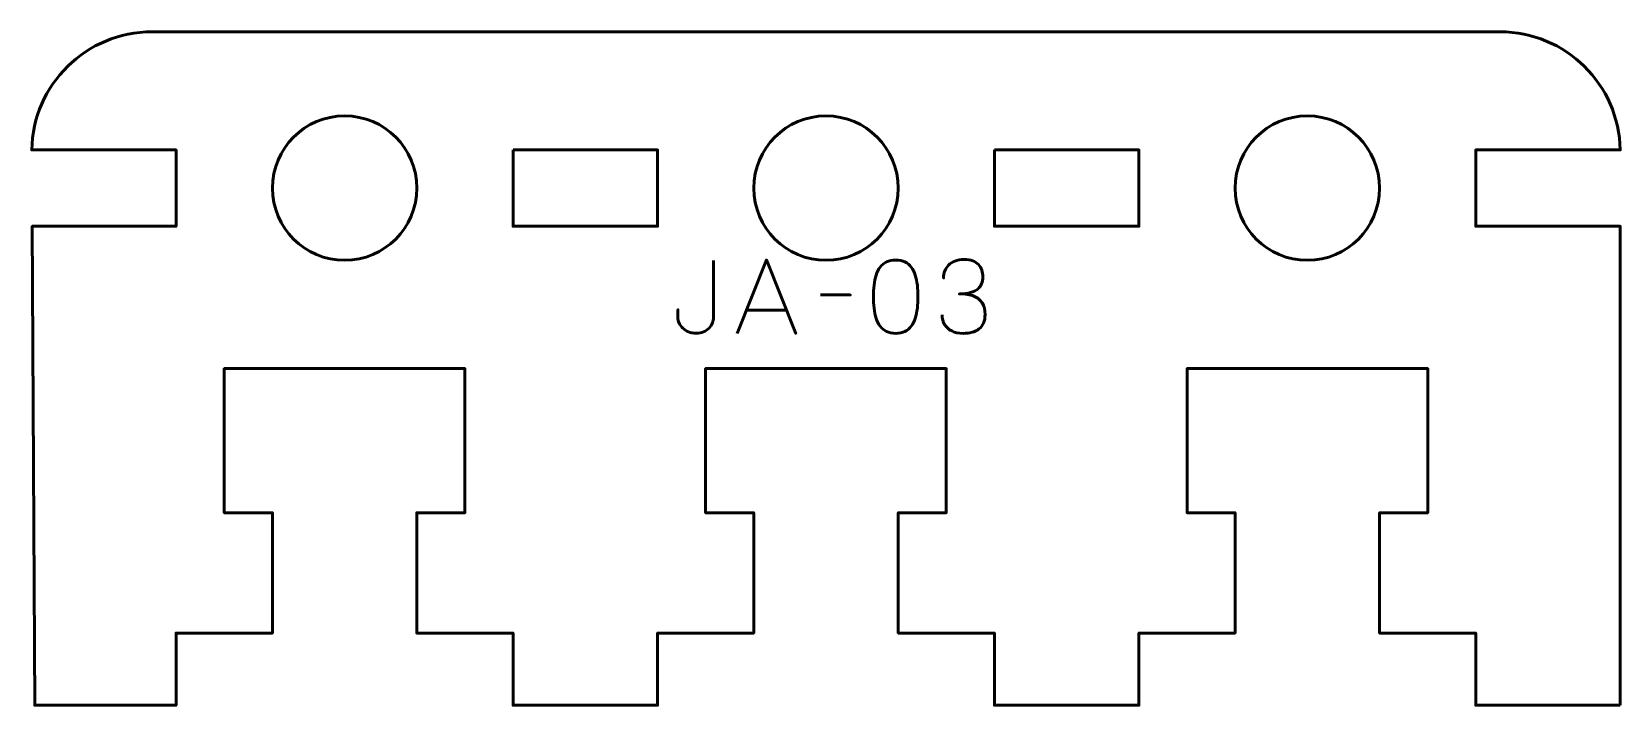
# Model space of a CAD drawing. Header units: centimetres. Extents: x -24.2 to 3.2, y -28.5 to 40.7.
# Drawn here: x -4.8 to 1.8, y -0.15 to 2.65 of the extents above; entities that cross this region are included whole.
import ezdxf

# ---------------------------------------------------------------- set-up
doc = ezdxf.new("R2010")
doc.units = ezdxf.units.CM
doc.header["$MEASUREMENT"] = 0
doc.layers.add('Layer 1', color=7, linetype='Continuous')

msp = doc.modelspace()

# ---------------------------------------------------------------- linework, layer by layer
at = {"layer": 'Layer 1', "color": 250, "lineweight": 53}
for points, knots in [([(1.79994, -0.15), (1.79994, -0.15), (1.79994, 0.15), (1.79994, 0.15), (1.79994, 0.15), (1.79994, 0.15), (1.79994, 0.14999), (1.79994, 0.14999), (1.79994, 0.14999), (1.79994, 0.14999), (1.79994, 1.84125), (1.79994, 1.84125), (1.79994, 1.84125), (1.79994, 1.84125), (1.19994, 1.84125), (1.19994, 1.84125), (1.19994, 1.84125), (1.19994, 1.84125), (1.19994, 2.15875), (1.19994, 2.15875), (1.19994, 2.15875), (1.19994, 2.15875), (1.79983, 2.15875), (1.79983, 2.15875), (1.79983, 2.15875), (1.79516, 2.4308), (1.5731, 2.65), (1.29994, 2.65), (1.29994, 2.65), (1.29994, 2.65), (-4.30005, 2.65), (-4.30005, 2.65), (-4.30005, 2.65), (-4.57321, 2.65), (-4.79527, 2.4308), (-4.79994, 2.15875), (-4.79994, 2.15875), (-4.79994, 2.15875), (-4.20005, 2.15875), (-4.20005, 2.15875), (-4.20005, 2.15875), (-4.20005, 2.15875), (-4.20005, 1.84125), (-4.20005, 1.84125), (-4.20005, 1.84125), (-4.20005, 1.84125), (-4.79812, 1.84125), (-4.79812, 1.84125), (-4.79812, 1.84125), (-4.79812, 1.84125), (-4.78755, -0.15), (-4.78755, -0.15), (-4.78755, -0.15), (-4.78755, -0.15), (-4.20005, -0.15), (-4.20005, -0.15), (-4.20005, -0.15), (-4.20005, -0.15), (-4.20005, 0.15), (-4.20005, 0.15), (-4.20005, 0.15), (-4.20005, 0.15), (-3.80005, 0.15), (-3.80005, 0.15), (-3.80005, 0.15), (-3.80005, 0.15), (-3.80005, 0.65), (-3.80005, 0.65), (-3.80005, 0.65), (-3.80005, 0.65), (-4.00005, 0.65001), (-4.00005, 0.65001), (-4.00005, 0.65001), (-4.00005, 0.65001), (-4.00005, 1.25), (-4.00005, 1.25), (-4.00005, 1.25), (-3.61672, 1.25), (-3.38338, 1.25), (-3.00005, 1.25), (-3.00005, 1.25), (-3.00005, 1.25), (-3.00005, 0.65001), (-3.00005, 0.65001), (-3.00005, 0.65001), (-3.00005, 0.65001), (-3.20005, 0.65), (-3.20005, 0.65), (-3.20005, 0.65), (-3.20005, 0.65), (-3.20005, 0.14999), (-3.20005, 0.14999), (-3.20005, 0.14999), (-3.20005, 0.14999), (-2.80005, 0.15), (-2.80005, 0.15), (-2.80005, 0.15), (-2.80005, 0.15), (-2.80005, -0.15), (-2.80005, -0.15), (-2.80005, -0.15), (-2.80005, -0.15), (-2.20005, -0.15), (-2.20005, -0.15), (-2.20005, -0.15), (-2.20005, -0.15), (-2.20005, 0.15), (-2.20005, 0.15), (-2.20005, 0.15), (-2.20005, 0.15), (-1.80005, 0.15), (-1.80005, 0.15), (-1.80005, 0.15), (-1.80005, 0.15), (-1.80005, 0.65), (-1.80005, 0.65), (-1.80005, 0.65), (-1.80005, 0.65), (-2.00005, 0.65001), (-2.00005, 0.65001), (-2.00005, 0.65001), (-2.00005, 0.65001), (-2.00005, 1.25), (-2.00005, 1.25), (-2.00005, 1.25), (-1.61672, 1.25), (-1.38339, 1.25), (-1.00006, 1.25), (-1.00006, 1.25), (-1.00006, 1.25), (-1.00006, 0.65001), (-1.00006, 0.65001), (-1.00006, 0.65001), (-1.00006, 0.65001), (-1.20006, 0.65), (-1.20006, 0.65), (-1.20006, 0.65), (-1.20006, 0.65), (-1.20006, 0.14999), (-1.20006, 0.14999), (-1.20006, 0.14999), (-1.20006, 0.14999), (-0.80006, 0.15), (-0.80006, 0.15), (-0.80006, 0.15), (-0.80006, 0.15), (-0.80006, -0.15), (-0.80006, -0.15), (-0.80006, -0.15), (-0.80006, -0.15), (-0.20006, -0.15), (-0.20006, -0.15), (-0.20006, -0.15), (-0.20006, -0.15), (-0.20006, 0.15), (-0.20006, 0.15), (-0.20006, 0.15), (-0.20006, 0.15), (0.19994, 0.15), (0.19994, 0.15), (0.19994, 0.15), (0.19994, 0.15), (0.19994, 0.65), (0.19994, 0.65), (0.19994, 0.65), (0.19994, 0.65), (-0.00006, 0.65001), (-0.00006, 0.65001), (-0.00006, 0.65001), (-0.00006, 0.65001), (-0.00006, 1.25), (-0.00006, 1.25), (-0.00006, 1.25), (0.38327, 1.25), (0.61661, 1.25), (0.99994, 1.25), (0.99994, 1.25), (0.99994, 1.25), (0.99994, 0.65001), (0.99994, 0.65001), (0.99994, 0.65001), (0.99994, 0.65001), (0.79994, 0.65), (0.79994, 0.65), (0.79994, 0.65), (0.79994, 0.65), (0.79994, 0.14999), (0.79994, 0.14999), (0.79994, 0.14999), (0.79994, 0.14999), (1.19994, 0.15), (1.19994, 0.15), (1.19994, 0.15), (1.19994, 0.15), (1.19994, -0.15), (1.19994, -0.15), (1.19994, -0.15), (1.19994, -0.15), (1.79994, -0.15), (1.79994, -0.15)], [0, 0, 0, 0, 0.02, 0.02, 0.02, 0.02, 0.04, 0.04, 0.04, 0.04, 0.06, 0.06, 0.06, 0.06, 0.08, 0.08, 0.08, 0.08, 0.1, 0.1, 0.1, 0.1, 0.12, 0.12, 0.12, 0.12, 0.14, 0.14, 0.14, 0.14, 0.16, 0.16, 0.16, 0.16, 0.18, 0.18, 0.18, 0.18, 0.2, 0.2, 0.2, 0.2, 0.22, 0.22, 0.22, 0.22, 0.24, 0.24, 0.24, 0.24, 0.26, 0.26, 0.26, 0.26, 0.28, 0.28, 0.28, 0.28, 0.3, 0.3, 0.3, 0.3, 0.32, 0.32, 0.32, 0.32, 0.34, 0.34, 0.34, 0.34, 0.36, 0.36, 0.36, 0.36, 0.38, 0.38, 0.38, 0.38, 0.4, 0.4, 0.4, 0.4, 0.42, 0.42, 0.42, 0.42, 0.44, 0.44, 0.44, 0.44, 0.46, 0.46, 0.46, 0.46, 0.48, 0.48, 0.48, 0.48, 0.5, 0.5, 0.5, 0.5, 0.52, 0.52, 0.52, 0.52, 0.54, 0.54, 0.54, 0.54, 0.56, 0.56, 0.56, 0.56, 0.58, 0.58, 0.58, 0.58, 0.6, 0.6, 0.6, 0.6, 0.62, 0.62, 0.62, 0.62, 0.64, 0.64, 0.64, 0.64, 0.66, 0.66, 0.66, 0.66, 0.68, 0.68, 0.68, 0.68, 0.7, 0.7, 0.7, 0.7, 0.72, 0.72, 0.72, 0.72, 0.74, 0.74, 0.74, 0.74, 0.76, 0.76, 0.76, 0.76, 0.78, 0.78, 0.78, 0.78, 0.8, 0.8, 0.8, 0.8, 0.82, 0.82, 0.82, 0.82, 0.84, 0.84, 0.84, 0.84, 0.86, 0.86, 0.86, 0.86, 0.88, 0.88, 0.88, 0.88, 0.9, 0.9, 0.9, 0.9, 0.92, 0.92, 0.92, 0.92, 0.94, 0.94, 0.94, 0.94, 0.96, 0.96, 0.96, 0.96, 0.98, 0.98, 0.98, 0.98, 1, 1, 1, 1]), ([(-3.50005, 2.3), (-3.33439, 2.3), (-3.20005, 2.16566), (-3.20005, 2), (-3.20005, 2), (-3.20005, 1.83434), (-3.33439, 1.7), (-3.50005, 1.7), (-3.50005, 1.7), (-3.66571, 1.7), (-3.80005, 1.83434), (-3.80005, 2), (-3.80005, 2), (-3.80005, 2.16566), (-3.66571, 2.3), (-3.50005, 2.3)], [0, 0, 0, 0, 0.25, 0.25, 0.25, 0.25, 0.5, 0.5, 0.5, 0.5, 0.75, 0.75, 0.75, 0.75, 1, 1, 1, 1]), ([(-1.50005, 2.3), (-1.3344, 2.3), (-1.20006, 2.16566), (-1.20006, 2), (-1.20006, 2), (-1.20006, 1.83434), (-1.3344, 1.7), (-1.50005, 1.7), (-1.50005, 1.7), (-1.66571, 1.7), (-1.80005, 1.83434), (-1.80005, 2), (-1.80005, 2), (-1.80005, 2.16566), (-1.66571, 2.3), (-1.50005, 2.3)], [0, 0, 0, 0, 0.25, 0.25, 0.25, 0.25, 0.5, 0.5, 0.5, 0.5, 0.75, 0.75, 0.75, 0.75, 1, 1, 1, 1]), ([(0.49994, 2.3), (0.6656, 2.3), (0.79994, 2.16566), (0.79994, 2), (0.79994, 2), (0.79994, 1.83434), (0.6656, 1.7), (0.49994, 1.7), (0.49994, 1.7), (0.33428, 1.7), (0.19994, 1.83434), (0.19994, 2), (0.19994, 2), (0.19994, 2.16566), (0.33428, 2.3), (0.49994, 2.3)], [0, 0, 0, 0, 0.25, 0.25, 0.25, 0.25, 0.5, 0.5, 0.5, 0.5, 0.75, 0.75, 0.75, 0.75, 1, 1, 1, 1]), ([(-2.80005, 2.15875), (-2.80005, 2.15875), (-2.20005, 2.15875), (-2.20005, 2.15875), (-2.20005, 2.15875), (-2.20005, 2.15875), (-2.20005, 1.84125), (-2.20005, 1.84125), (-2.20005, 1.84125), (-2.20005, 1.84125), (-2.80005, 1.84125), (-2.80005, 1.84125), (-2.80005, 1.84125), (-2.80005, 1.84125), (-2.80005, 2.15875), (-2.80005, 2.15875)], [0, 0, 0, 0, 0.25, 0.25, 0.25, 0.25, 0.5, 0.5, 0.5, 0.5, 0.75, 0.75, 0.75, 0.75, 1, 1, 1, 1]), ([(-0.80006, 2.15875), (-0.80006, 2.15875), (-0.20006, 2.15875), (-0.20006, 2.15875), (-0.20006, 2.15875), (-0.20006, 2.15875), (-0.20006, 1.84125), (-0.20006, 1.84125), (-0.20006, 1.84125), (-0.20006, 1.84125), (-0.80006, 1.84125), (-0.80006, 1.84125), (-0.80006, 1.84125), (-0.80006, 1.84125), (-0.80006, 2.15875), (-0.80006, 2.15875)], [0, 0, 0, 0, 0.25, 0.25, 0.25, 0.25, 0.5, 0.5, 0.5, 0.5, 0.75, 0.75, 0.75, 0.75, 1, 1, 1, 1])]:
    msp.add_open_spline(points, degree=3, knots=knots, dxfattribs=at)
at = {"layer": 'Layer 1', "color": 30, "lineweight": 53}
for points, knots in [([(-1.96678, 1.69965), (-1.96678, 1.69965), (-1.9672, 1.46258), (-1.9672, 1.46258), (-1.9672, 1.46258), (-1.9672, 1.45489), (-1.96883, 1.44713), (-1.97193, 1.43944), (-1.97193, 1.43944), (-1.97511, 1.43168), (-1.97976, 1.42462), (-1.9859, 1.41813), (-1.9859, 1.41813), (-1.99211, 1.41171), (-1.99966, 1.40649), (-2.00862, 1.40261), (-2.00862, 1.40261), (-2.01765, 1.39866), (-2.02795, 1.39668), (-2.03959, 1.39654), (-2.03959, 1.39654), (-2.05124, 1.39654), (-2.06175, 1.39845), (-2.07106, 1.40219), (-2.07106, 1.40219), (-2.08038, 1.406), (-2.08835, 1.41108), (-2.09491, 1.4175), (-2.09491, 1.4175), (-2.10154, 1.42392), (-2.10655, 1.43097), (-2.11008, 1.43881), (-2.11008, 1.43881), (-2.11361, 1.44664), (-2.11537, 1.45454), (-2.11537, 1.46258), (-2.11537, 1.46258), (-2.11537, 1.46258), (-2.11537, 1.49391), (-2.11537, 1.49391), (-2.11537, 1.49391), (-2.11537, 1.49391), (-2.11537, 1.46258), (-2.11537, 1.46258), (-2.11537, 1.46258), (-2.11537, 1.45454), (-2.11361, 1.44664), (-2.11008, 1.43881), (-2.11008, 1.43881), (-2.10655, 1.43097), (-2.10154, 1.42392), (-2.09491, 1.4175), (-2.09491, 1.4175), (-2.08835, 1.41108), (-2.08038, 1.406), (-2.07106, 1.40219), (-2.07106, 1.40219), (-2.06175, 1.39845), (-2.05124, 1.39654), (-2.03959, 1.39654), (-2.03959, 1.39654), (-2.02795, 1.39668), (-2.01765, 1.39866), (-2.00862, 1.40261), (-2.00862, 1.40261), (-1.99966, 1.40649), (-1.99211, 1.41171), (-1.9859, 1.41813), (-1.9859, 1.41813), (-1.97976, 1.42462), (-1.97511, 1.43168), (-1.97193, 1.43944), (-1.97193, 1.43944), (-1.96883, 1.44713), (-1.9672, 1.45489), (-1.9672, 1.46258), (-1.9672, 1.46258), (-1.9672, 1.46258), (-1.96678, 1.69965), (-1.96678, 1.69965)], [0, 0, 0, 0, 0.05, 0.05, 0.05, 0.05, 0.1, 0.1, 0.1, 0.1, 0.15, 0.15, 0.15, 0.15, 0.2, 0.2, 0.2, 0.2, 0.25, 0.25, 0.25, 0.25, 0.3, 0.3, 0.3, 0.3, 0.35, 0.35, 0.35, 0.35, 0.4, 0.4, 0.4, 0.4, 0.45, 0.45, 0.45, 0.45, 0.5, 0.5, 0.5, 0.5, 0.55, 0.55, 0.55, 0.55, 0.6, 0.6, 0.6, 0.6, 0.65, 0.65, 0.65, 0.65, 0.7, 0.7, 0.7, 0.7, 0.75, 0.75, 0.75, 0.75, 0.8, 0.8, 0.8, 0.8, 0.85, 0.85, 0.85, 0.85, 0.9, 0.9, 0.9, 0.9, 0.95, 0.95, 0.95, 0.95, 1, 1, 1, 1]), ([(-1.86857, 1.39612), (-1.86857, 1.39612), (-1.7475, 1.70134), (-1.7475, 1.70134), (-1.7475, 1.70134), (-1.7475, 1.70134), (-1.626, 1.39612), (-1.626, 1.39612), (-1.626, 1.39612), (-1.626, 1.39612), (-1.7475, 1.70134), (-1.7475, 1.70134), (-1.7475, 1.70134), (-1.7475, 1.70134), (-1.86857, 1.39612), (-1.86857, 1.39612)], [0, 0, 0, 0, 0.25, 0.25, 0.25, 0.25, 0.5, 0.5, 0.5, 0.5, 0.75, 0.75, 0.75, 0.75, 1, 1, 1, 1]), ([(-1.21029, 1.39612), (-1.19548, 1.39619), (-1.18271, 1.3988), (-1.17205, 1.40388), (-1.17205, 1.40388), (-1.16147, 1.40896), (-1.15265, 1.41623), (-1.1456, 1.42547), (-1.1456, 1.42547), (-1.13861, 1.43478), (-1.13311, 1.44579), (-1.12902, 1.45849), (-1.12902, 1.45849), (-1.12499, 1.47119), (-1.1221, 1.48509), (-1.12048, 1.50033), (-1.12048, 1.50033), (-1.11878, 1.51557), (-1.11794, 1.53159), (-1.11801, 1.54852), (-1.11801, 1.54852), (-1.11794, 1.56538), (-1.11878, 1.5814), (-1.12048, 1.59657), (-1.12048, 1.59657), (-1.1221, 1.61174), (-1.12499, 1.62571), (-1.12902, 1.63841), (-1.12902, 1.63841), (-1.13311, 1.65104), (-1.13861, 1.66204), (-1.1456, 1.67143), (-1.1456, 1.67143), (-1.15265, 1.68074), (-1.16147, 1.68801), (-1.17205, 1.69309), (-1.17205, 1.69309), (-1.18271, 1.69824), (-1.19548, 1.70085), (-1.21029, 1.70092), (-1.21029, 1.70092), (-1.22511, 1.70085), (-1.23788, 1.69824), (-1.24854, 1.69309), (-1.24854, 1.69309), (-1.25912, 1.68801), (-1.26794, 1.68074), (-1.27499, 1.67143), (-1.27499, 1.67143), (-1.28198, 1.66204), (-1.28748, 1.65104), (-1.29157, 1.63841), (-1.29157, 1.63841), (-1.2956, 1.62571), (-1.29849, 1.61174), (-1.30011, 1.59657), (-1.30011, 1.59657), (-1.3018, 1.5814), (-1.30265, 1.56538), (-1.30258, 1.54852), (-1.30258, 1.54852), (-1.30265, 1.53159), (-1.3018, 1.51557), (-1.30011, 1.50033), (-1.30011, 1.50033), (-1.29849, 1.48509), (-1.2956, 1.47119), (-1.29157, 1.45849), (-1.29157, 1.45849), (-1.28748, 1.44579), (-1.28198, 1.43478), (-1.27499, 1.42547), (-1.27499, 1.42547), (-1.26794, 1.41623), (-1.25912, 1.40896), (-1.24854, 1.40388), (-1.24854, 1.40388), (-1.23788, 1.3988), (-1.22511, 1.39619), (-1.21029, 1.39612)], [0, 0, 0, 0, 0.05, 0.05, 0.05, 0.05, 0.1, 0.1, 0.1, 0.1, 0.15, 0.15, 0.15, 0.15, 0.2, 0.2, 0.2, 0.2, 0.25, 0.25, 0.25, 0.25, 0.3, 0.3, 0.3, 0.3, 0.35, 0.35, 0.35, 0.35, 0.4, 0.4, 0.4, 0.4, 0.45, 0.45, 0.45, 0.45, 0.5, 0.5, 0.5, 0.5, 0.55, 0.55, 0.55, 0.55, 0.6, 0.6, 0.6, 0.6, 0.65, 0.65, 0.65, 0.65, 0.7, 0.7, 0.7, 0.7, 0.75, 0.75, 0.75, 0.75, 0.8, 0.8, 0.8, 0.8, 0.85, 0.85, 0.85, 0.85, 0.9, 0.9, 0.9, 0.9, 0.95, 0.95, 0.95, 0.95, 1, 1, 1, 1]), ([(-1.21029, 1.39612), (-1.19548, 1.39619), (-1.18271, 1.3988), (-1.17205, 1.40388), (-1.17205, 1.40388), (-1.16147, 1.40896), (-1.15265, 1.41623), (-1.1456, 1.42547), (-1.1456, 1.42547), (-1.13861, 1.43478), (-1.13311, 1.44579), (-1.12902, 1.45849), (-1.12902, 1.45849), (-1.12499, 1.47119), (-1.1221, 1.48509), (-1.12048, 1.50033), (-1.12048, 1.50033), (-1.11878, 1.51557), (-1.11794, 1.53159), (-1.11801, 1.54852), (-1.11801, 1.54852), (-1.11794, 1.56538), (-1.11878, 1.5814), (-1.12048, 1.59657), (-1.12048, 1.59657), (-1.1221, 1.61174), (-1.12499, 1.62571), (-1.12902, 1.63841), (-1.12902, 1.63841), (-1.13311, 1.65104), (-1.13861, 1.66204), (-1.1456, 1.67143), (-1.1456, 1.67143), (-1.15265, 1.68074), (-1.16147, 1.68801), (-1.17205, 1.69309), (-1.17205, 1.69309), (-1.18271, 1.69824), (-1.19548, 1.70085), (-1.21029, 1.70092), (-1.21029, 1.70092), (-1.22511, 1.70085), (-1.23788, 1.69824), (-1.24854, 1.69309), (-1.24854, 1.69309), (-1.25912, 1.68801), (-1.26794, 1.68074), (-1.27499, 1.67143), (-1.27499, 1.67143), (-1.28198, 1.66204), (-1.28748, 1.65104), (-1.29157, 1.63841), (-1.29157, 1.63841), (-1.2956, 1.62571), (-1.29849, 1.61174), (-1.30011, 1.59657), (-1.30011, 1.59657), (-1.3018, 1.5814), (-1.30265, 1.56538), (-1.30258, 1.54852), (-1.30258, 1.54852), (-1.30265, 1.53159), (-1.3018, 1.51557), (-1.30011, 1.50033), (-1.30011, 1.50033), (-1.29849, 1.48509), (-1.2956, 1.47119), (-1.29157, 1.45849), (-1.29157, 1.45849), (-1.28748, 1.44579), (-1.28198, 1.43478), (-1.27499, 1.42547), (-1.27499, 1.42547), (-1.26794, 1.41623), (-1.25912, 1.40896), (-1.24854, 1.40388), (-1.24854, 1.40388), (-1.23788, 1.3988), (-1.22511, 1.39619), (-1.21029, 1.39612)], [0, 0, 0, 0, 0.05, 0.05, 0.05, 0.05, 0.1, 0.1, 0.1, 0.1, 0.15, 0.15, 0.15, 0.15, 0.2, 0.2, 0.2, 0.2, 0.25, 0.25, 0.25, 0.25, 0.3, 0.3, 0.3, 0.3, 0.35, 0.35, 0.35, 0.35, 0.4, 0.4, 0.4, 0.4, 0.45, 0.45, 0.45, 0.45, 0.5, 0.5, 0.5, 0.5, 0.55, 0.55, 0.55, 0.55, 0.6, 0.6, 0.6, 0.6, 0.65, 0.65, 0.65, 0.65, 0.7, 0.7, 0.7, 0.7, 0.75, 0.75, 0.75, 0.75, 0.8, 0.8, 0.8, 0.8, 0.85, 0.85, 0.85, 0.85, 0.9, 0.9, 0.9, 0.9, 0.95, 0.95, 0.95, 0.95, 1, 1, 1, 1]), ([(-1.01768, 1.47274), (-1.01761, 1.4575), (-1.01408, 1.44424), (-1.0071, 1.43274), (-1.0071, 1.43274), (-1.00011, 1.42131), (-0.99016, 1.41235), (-0.97718, 1.40593), (-0.97718, 1.40593), (-0.9642, 1.39951), (-0.94861, 1.39626), (-0.93047, 1.39612), (-0.93047, 1.39612), (-0.91686, 1.39612), (-0.90451, 1.39753), (-0.89329, 1.40049), (-0.89329, 1.40049), (-0.88214, 1.40346), (-0.87255, 1.40804), (-0.86443, 1.41432), (-0.86443, 1.41432), (-0.85632, 1.4206), (-0.85011, 1.42872), (-0.84567, 1.43859), (-0.84567, 1.43859), (-0.84129, 1.44854), (-0.83911, 1.46047), (-0.83904, 1.47444), (-0.83904, 1.47444), (-0.83896, 1.49306), (-0.84277, 1.5088), (-0.85032, 1.52157), (-0.85032, 1.52157), (-0.85787, 1.53434), (-0.86959, 1.54393), (-0.88532, 1.55049), (-0.88532, 1.55049), (-0.90105, 1.55706), (-0.92123, 1.56037), (-0.94571, 1.56037), (-0.94571, 1.56037), (-0.92744, 1.5603), (-0.91213, 1.56199), (-0.89964, 1.56545), (-0.89964, 1.56545), (-0.88722, 1.56891), (-0.87728, 1.57378), (-0.8698, 1.58013), (-0.8698, 1.58013), (-0.86232, 1.58641), (-0.85689, 1.59389), (-0.85364, 1.60249), (-0.85364, 1.60249), (-0.85032, 1.61103), (-0.8487, 1.62041), (-0.84877, 1.63064), (-0.84877, 1.63064), (-0.8487, 1.64088), (-0.85011, 1.65033), (-0.85293, 1.65908), (-0.85293, 1.65908), (-0.85569, 1.66783), (-0.8602, 1.67552), (-0.86634, 1.68208), (-0.86634, 1.68208), (-0.87248, 1.68864), (-0.88059, 1.69379), (-0.89054, 1.69746), (-0.89054, 1.69746), (-0.90056, 1.70113), (-0.91277, 1.70296), (-0.92709, 1.70303), (-0.92709, 1.70303), (-0.94134, 1.70296), (-0.95383, 1.70085), (-0.96441, 1.69675), (-0.96441, 1.69675), (-0.97507, 1.69266), (-0.98381, 1.68709), (-0.99087, 1.67996), (-0.99087, 1.67996), (-0.99785, 1.67284), (-1.00308, 1.66472), (-1.00653, 1.65555), (-1.00653, 1.65555), (-1.01006, 1.64638), (-1.01175, 1.63664), (-1.01175, 1.62641), (-1.01175, 1.62641), (-1.01175, 1.63664), (-1.01006, 1.64638), (-1.00653, 1.65555), (-1.00653, 1.65555), (-1.00308, 1.66472), (-0.99785, 1.67284), (-0.99087, 1.67996), (-0.99087, 1.67996), (-0.98381, 1.68709), (-0.97507, 1.69266), (-0.96441, 1.69675), (-0.96441, 1.69675), (-0.95383, 1.70085), (-0.94134, 1.70296), (-0.92709, 1.70303), (-0.92709, 1.70303), (-0.91277, 1.70296), (-0.90056, 1.70113), (-0.89054, 1.69746), (-0.89054, 1.69746), (-0.88059, 1.69379), (-0.87248, 1.68864), (-0.86634, 1.68208), (-0.86634, 1.68208), (-0.8602, 1.67552), (-0.85569, 1.66783), (-0.85293, 1.65908), (-0.85293, 1.65908), (-0.85011, 1.65033), (-0.8487, 1.64088), (-0.84877, 1.63064), (-0.84877, 1.63064), (-0.8487, 1.62041), (-0.85032, 1.61103), (-0.85364, 1.60249), (-0.85364, 1.60249), (-0.85689, 1.59389), (-0.86232, 1.58641), (-0.8698, 1.58013), (-0.8698, 1.58013), (-0.87728, 1.57378), (-0.88722, 1.56891), (-0.89964, 1.56545), (-0.89964, 1.56545), (-0.91213, 1.56199), (-0.92744, 1.5603), (-0.94571, 1.56037), (-0.94571, 1.56037), (-0.92123, 1.56037), (-0.90105, 1.55706), (-0.88532, 1.55049), (-0.88532, 1.55049), (-0.86959, 1.54393), (-0.85787, 1.53434), (-0.85032, 1.52157), (-0.85032, 1.52157), (-0.84277, 1.5088), (-0.83896, 1.49306), (-0.83904, 1.47444), (-0.83904, 1.47444), (-0.83911, 1.46047), (-0.84129, 1.44854), (-0.84567, 1.43859), (-0.84567, 1.43859), (-0.85011, 1.42872), (-0.85632, 1.4206), (-0.86443, 1.41432), (-0.86443, 1.41432), (-0.87255, 1.40804), (-0.88214, 1.40346), (-0.89329, 1.40049), (-0.89329, 1.40049), (-0.90451, 1.39753), (-0.91686, 1.39612), (-0.93047, 1.39612), (-0.93047, 1.39612), (-0.94861, 1.39626), (-0.9642, 1.39951), (-0.97718, 1.40593), (-0.97718, 1.40593), (-0.99016, 1.41235), (-1.00011, 1.42131), (-1.0071, 1.43274), (-1.0071, 1.43274), (-1.01408, 1.44424), (-1.01761, 1.4575), (-1.01768, 1.47274)], [0, 0, 0, 0, 0.0227273, 0.0227273, 0.0227273, 0.0227273, 0.0454545, 0.0454545, 0.0454545, 0.0454545, 0.0681818, 0.0681818, 0.0681818, 0.0681818, 0.0909091, 0.0909091, 0.0909091, 0.0909091, 0.1136364, 0.1136364, 0.1136364, 0.1136364, 0.1363636, 0.1363636, 0.1363636, 0.1363636, 0.1590909, 0.1590909, 0.1590909, 0.1590909, 0.1818182, 0.1818182, 0.1818182, 0.1818182, 0.2045455, 0.2045455, 0.2045455, 0.2045455, 0.2272727, 0.2272727, 0.2272727, 0.2272727, 0.25, 0.25, 0.25, 0.25, 0.2727273, 0.2727273, 0.2727273, 0.2727273, 0.2954545, 0.2954545, 0.2954545, 0.2954545, 0.3181818, 0.3181818, 0.3181818, 0.3181818, 0.3409091, 0.3409091, 0.3409091, 0.3409091, 0.3636364, 0.3636364, 0.3636364, 0.3636364, 0.3863636, 0.3863636, 0.3863636, 0.3863636, 0.4090909, 0.4090909, 0.4090909, 0.4090909, 0.4318182, 0.4318182, 0.4318182, 0.4318182, 0.4545455, 0.4545455, 0.4545455, 0.4545455, 0.4772727, 0.4772727, 0.4772727, 0.4772727, 0.5, 0.5, 0.5, 0.5, 0.5227273, 0.5227273, 0.5227273, 0.5227273, 0.5454545, 0.5454545, 0.5454545, 0.5454545, 0.5681818, 0.5681818, 0.5681818, 0.5681818, 0.5909091, 0.5909091, 0.5909091, 0.5909091, 0.6136364, 0.6136364, 0.6136364, 0.6136364, 0.6363636, 0.6363636, 0.6363636, 0.6363636, 0.6590909, 0.6590909, 0.6590909, 0.6590909, 0.6818182, 0.6818182, 0.6818182, 0.6818182, 0.7045455, 0.7045455, 0.7045455, 0.7045455, 0.7272727, 0.7272727, 0.7272727, 0.7272727, 0.75, 0.75, 0.75, 0.75, 0.7727273, 0.7727273, 0.7727273, 0.7727273, 0.7954545, 0.7954545, 0.7954545, 0.7954545, 0.8181818, 0.8181818, 0.8181818, 0.8181818, 0.8409091, 0.8409091, 0.8409091, 0.8409091, 0.8636364, 0.8636364, 0.8636364, 0.8636364, 0.8863636, 0.8863636, 0.8863636, 0.8863636, 0.9090909, 0.9090909, 0.9090909, 0.9090909, 0.9318182, 0.9318182, 0.9318182, 0.9318182, 0.9545455, 0.9545455, 0.9545455, 0.9545455, 0.9772727, 0.9772727, 0.9772727, 0.9772727, 1, 1, 1, 1]), ([(-1.52271, 1.55572), (-1.52271, 1.55572), (-1.39952, 1.55572), (-1.39952, 1.55572), (-1.39952, 1.55572), (-1.39952, 1.55572), (-1.52271, 1.55572), (-1.52271, 1.55572)], [0, 0, 0, 0, 0.5, 0.5, 0.5, 0.5, 1, 1, 1, 1]), ([(-1.83047, 1.49222), (-1.83047, 1.49222), (-1.66453, 1.49222), (-1.66453, 1.49222), (-1.66453, 1.49222), (-1.66453, 1.49222), (-1.83047, 1.49222), (-1.83047, 1.49222)], [0, 0, 0, 0, 0.5, 0.5, 0.5, 0.5, 1, 1, 1, 1])]:
    msp.add_open_spline(points, degree=3, knots=knots, dxfattribs=at)

doc.saveas('drawing.dxf')
